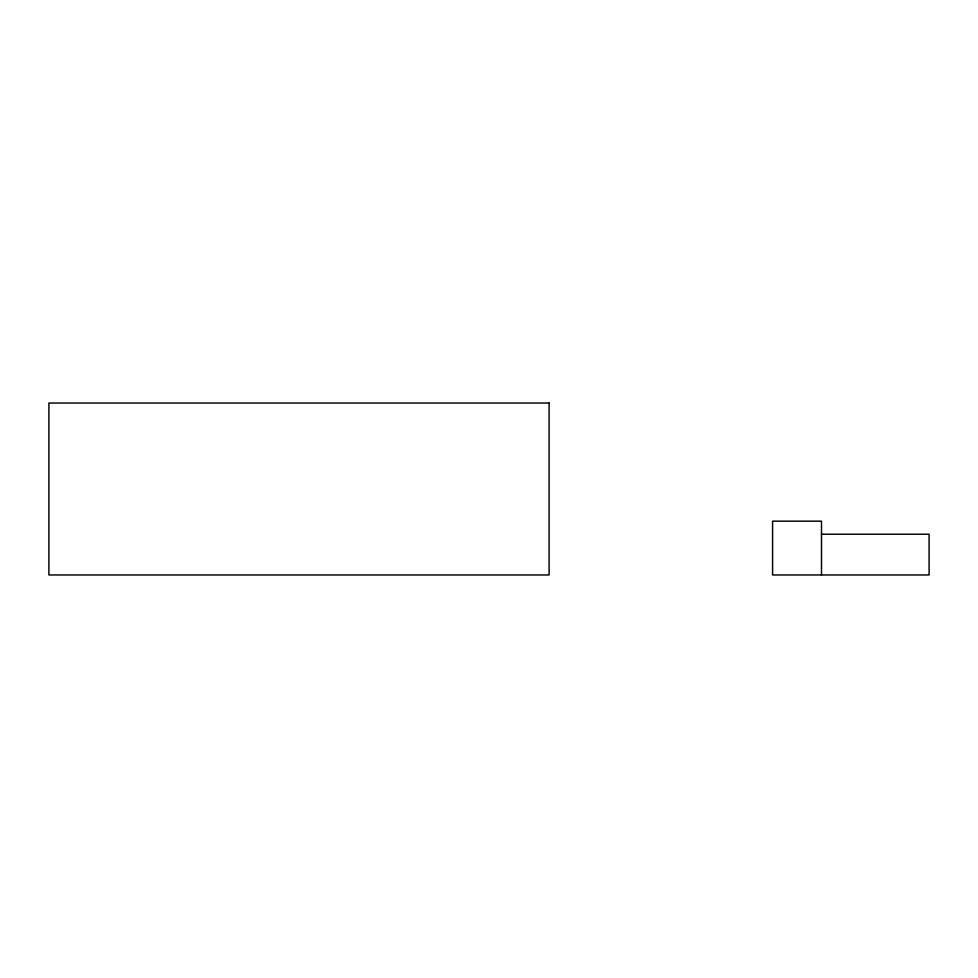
<?xml version="1.0" encoding="UTF-8"?>
<svg xmlns="http://www.w3.org/2000/svg" width="978" height="978" viewBox="0 0 978 978"><rect width="100%" height="100%" fill="white"/><g stroke="black" fill="none" stroke-linecap="round" stroke-linejoin="round"><path stroke-width="1.47" d="M821.496 534.208L929.1 534.208L929.1 574.966L772.583 574.966L772.583 521.164L821.496 521.164L821.496 574.966M549.086 403.034L48.9 403.034L48.9 574.966L549.086 574.966L549.086 403.034"/></g></svg>
